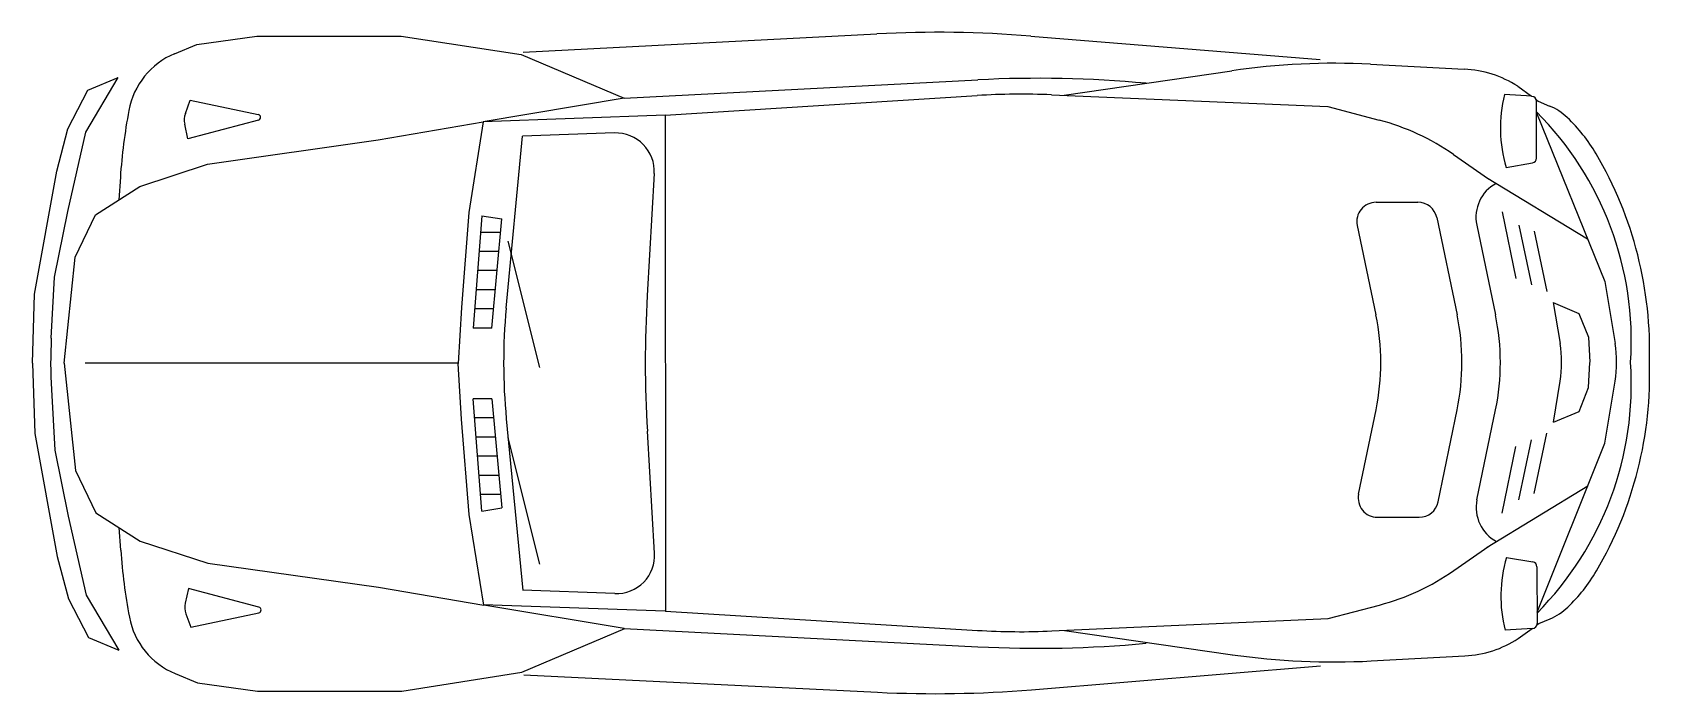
# Model space of a CAD drawing. Extents: x 21.74 to 25.96, y 24.13 to 25.85.
import ezdxf

# ---------------------------------------------------------------- set-up
doc = ezdxf.new("R2010")
doc.units = 0
doc.header["$MEASUREMENT"] = 0
doc.layers.get('0').update_dxf_attribs({"linetype": 'CONTINUOUS'})

msp = doc.modelspace()

# ---------------------------------------------------------------- linework, layer by layer
for p, q in [((23.0199, 25.8033), (23.942, 25.8507)), ((22.1111, 25.7988), (22.169, 25.8231)), ((22.169, 25.8231), (22.3257, 25.845)), ((22.3257, 25.845), (22.702, 25.845)), ((22.702, 25.845), (23.0148, 25.7967)), ((24.3433, 25.8449), (25.0973, 25.7842)), ((23.0148, 25.7967), (23.2831, 25.6832)), ((25.229, 25.7715), (25.4732, 25.7587)), ((21.8796, 25.5939), (21.9639, 25.7371)), ((21.885, 25.704), (21.9639, 25.7371)), ((23.2831, 25.6832), (24.2052, 25.7307)), ((24.4301, 25.6903), (24.8672, 25.7545)), ((21.8331, 25.6028), (21.885, 25.704)), ((23.2831, 25.6832), (22.9159, 25.621)), ((23.3897, 25.6382), (24.2033, 25.6897)), ((24.397, 25.6917), (25.1173, 25.6608)), ((25.6128, 25.7141), (25.6487, 25.6877)), ((25.6613, 25.6784), (25.666, 25.675)), ((23.3897, 25.6382), (22.9159, 25.621)), ((23.3897, 25.6382), (23.391, 24.3439)), ((25.1173, 25.6608), (25.2513, 25.6256)), ((25.6617, 25.6449), (25.8397, 25.2042)), ((25.666, 25.675), (25.6959, 25.6624)), ((21.8042, 25.4927), (21.8331, 25.6028)), ((21.8331, 25.387), (21.8796, 25.5939)), ((25.4452, 25.5358), (25.5362, 25.4722)), ((21.746, 25.1715), (21.8042, 25.4927)), ((21.9697, 25.4765), (21.9656, 25.4173)), ((25.5316, 25.4755), (25.7947, 25.3158)), ((21.7983, 25.2155), (21.8331, 25.387)), ((25.5058, 25.3518), (25.5547, 25.117)), ((21.7897, 25.0569), (21.7983, 25.2155)), ((25.8397, 25.2042), (25.8664, 25.0428)), ((21.7403, 24.991), (21.746, 25.1715)), ((21.7899, 24.9223), (21.7988, 24.7638)), ((25.8401, 24.7825), (25.8665, 24.9439)), ((25.5065, 24.6345), (25.555, 24.8695)), ((21.7988, 24.7638), (21.8339, 24.5923)), ((25.663, 24.3415), (25.8401, 24.7825)), ((25.5326, 24.5108), (25.7954, 24.6711)), ((21.8339, 24.5923), (21.8808, 24.3855)), ((21.9706, 24.5031), (21.9665, 24.5623)), ((25.4462, 24.4503), (25.5372, 24.514)), ((21.8808, 24.3855), (21.9654, 24.2424)), ((23.3897, 24.3438), (22.9159, 24.3609)), ((23.2831, 24.2987), (22.9171, 24.3601)), ((23.391, 24.3439), (24.2046, 24.2939)), ((25.1186, 24.3246), (25.2525, 24.3601)), ((23.0164, 24.1846), (23.2846, 24.2986)), ((23.2831, 24.2987), (24.2052, 24.2513)), ((24.3984, 24.2923), (25.1186, 24.3246)), ((24.4315, 24.2938), (24.8687, 24.2304)), ((25.6142, 24.2724), (25.65, 24.2988)), ((25.6626, 24.3081), (25.6673, 24.3116)), ((25.6673, 24.3116), (25.6972, 24.3242)), ((25.2306, 24.2142), (25.4747, 24.2274)), ((22.1127, 24.181), (22.1706, 24.1569)), ((22.7037, 24.1356), (23.0164, 24.1846)), ((23.0215, 24.178), (23.9437, 24.1324)), ((24.345, 24.139), (25.0988, 24.2012)), ((22.1706, 24.1569), (22.3274, 24.1352)), ((22.3274, 24.1352), (22.7037, 24.1356))]:
    msp.add_line(p, q)
at = {"color": 9}
for p, q in [((25.6498, 25.6877), (25.5783, 25.6922)), ((22.1393, 25.6432), (22.1519, 25.6776)), ((22.1519, 25.6776), (22.3292, 25.6403)), ((25.6617, 25.5265), (25.6617, 25.675)), ((22.146, 25.5764), (22.1374, 25.6147)), ((22.3296, 25.6254), (22.146, 25.5764)), ((22.9756, 25.135), (23.0178, 25.5834)), ((23.258, 25.5921), (23.0178, 25.5834)), ((25.5824, 25.5023), (25.6512, 25.5139)), ((23.3614, 25.4864), (23.3432, 25.1681)), ((25.2432, 25.4111), (25.3525, 25.4111)), ((25.5719, 25.3864), (25.6081, 25.2126)), ((22.9124, 25.376), (22.8897, 25.0827)), ((22.9124, 25.376), (22.9646, 25.3676)), ((22.9377, 25.0827), (22.9646, 25.3676)), ((25.1943, 25.3509), (25.243, 25.117)), ((25.4015, 25.3713), (25.4544, 25.117)), ((25.6158, 25.3518), (25.6483, 25.1954)), ((22.9613, 25.3327), (22.909, 25.3327)), ((22.9797, 25.3097), (23.0622, 24.9799)), ((25.6558, 25.3355), (25.6886, 25.1783)), ((22.9566, 25.2827), (22.9052, 25.2827)), ((22.9519, 25.2327), (22.9013, 25.2327)), ((22.9471, 25.1827), (22.8974, 25.1827)), ((22.9424, 25.1327), (22.8936, 25.1327)), ((25.7054, 25.1498), (25.7231, 25.0428)), ((25.7054, 25.1498), (25.7723, 25.1213)), ((25.7723, 25.1213), (25.7968, 25.0592)), ((22.9377, 25.0827), (22.8897, 25.0827)), ((25.7968, 25.0592), (25.8007, 24.9937)), ((22.8504, 24.991), (21.8776, 24.991)), ((25.7969, 24.9277), (25.8007, 24.9932)), ((25.7057, 24.8369), (25.7232, 24.9439)), ((25.7726, 24.8655), (25.7969, 24.9277)), ((22.9377, 24.8983), (22.8897, 24.8983)), ((22.9124, 24.605), (22.8897, 24.8983)), ((22.9377, 24.8983), (22.9646, 24.6133)), ((22.9424, 24.8483), (22.8936, 24.8483)), ((22.9759, 24.8463), (23.019, 24.3979)), ((25.1978, 24.6492), (25.2433, 24.8695)), ((25.4051, 24.629), (25.4547, 24.8695)), ((25.7057, 24.8369), (25.7726, 24.8655)), ((22.9471, 24.7983), (22.8974, 24.7983)), ((22.9797, 24.7968), (23.0622, 24.467)), ((23.3624, 24.4957), (23.3436, 24.8139)), ((25.6558, 24.651), (25.6886, 24.8082)), ((25.5719, 24.6001), (25.6081, 24.774)), ((25.6158, 24.6347), (25.6483, 24.7911)), ((22.9519, 24.7483), (22.9013, 24.7483)), ((22.9566, 24.6983), (22.9052, 24.6983)), ((22.9613, 24.6483), (22.909, 24.6483)), ((22.9124, 24.605), (22.9646, 24.6133)), ((25.2468, 24.5891), (25.3561, 24.5891)), ((25.5834, 24.4841), (25.6522, 24.4726)), ((25.6628, 24.4601), (25.6631, 24.3115)), ((22.1471, 24.4035), (22.1387, 24.3651)), ((22.3308, 24.3548), (22.1471, 24.4035)), ((23.259, 24.3898), (23.0178, 24.3985)), ((22.1406, 24.3367), (22.1532, 24.3023)), ((22.1532, 24.3023), (22.3305, 24.34)), ((25.6512, 24.2988), (25.5797, 24.2941))]:
    msp.add_line(p, q, dxfattribs=at)
for points in [[(21.8234, 24.991), (21.8519, 25.2678), (21.9051, 25.3784), (22.0206, 25.4526), (22.1971, 25.5105), (22.6418, 25.5738), (22.9159, 25.621), (22.8781, 25.3844), (22.8589, 25.1362), (22.8504, 24.9905)], [(21.7402, 24.991), (21.7463, 24.8076), (21.8052, 24.4866), (21.8343, 24.3765), (21.8864, 24.2754), (21.9654, 24.2424)], [(21.8232, 24.991), (21.8524, 24.7115), (21.9059, 24.601), (22.0215, 24.5271), (22.1981, 24.4695), (22.643, 24.4068), (22.9171, 24.3601), (22.8789, 24.5966), (22.8592, 24.8448), (22.8504, 24.9905)]]:
    msp.add_lwpolyline(points)
for centre, radius, start, end in [((24.0986, 22.8068), 3.048, 85.3952, 92.9452), ((22.1884, 25.6144), 0.2, 112.7478, 169.4663), ((25.1333, 23.9452), 1.8288, 86.9998, 98.3676), ((24.3619, 22.6867), 3.048, 84.6964, 92.9452), ((25.4592, 25.4746), 0.2844, 57.3299, 87.1824), ((24.3188, 23.8645), 1.8288, 87.5491, 93.6237), ((23.4901, 25.3723), 1.524, 169.4663, 176.0811), ((25.0614, 25.0492), 0.8474, 356.2451, 44.8959), ((25.6368, 25.5219), 0.1524, 46.3836, 67.2014), ((25.0961, 25.0361), 0.6096, 55.07, 75.2551), ((25.4415, 25.3169), 0.4355, 30.4577, 46.3836), ((24.9448, 25.0248), 1.0118, 358.0694, 30.4577), ((25.6037, 25.3722), 0.1, 118.178, 191.7694), ((24.9579, 24.9927), 0.6096, 348.3436, 11.7694), ((23.0071, 24.9908), 1.2192, 176.8942, 183.2188), ((25.5657, 24.9931), 0.3048, 350.7246, 9.3883), ((25.0615, 24.9361), 0.8474, 315.2171, 3.8679), ((24.9448, 24.9603), 1.0118, 329.6553, 2.0435), ((25.6044, 24.6143), 0.1, 168.3436, 242.009), ((23.4909, 24.6102), 1.524, 184.0319, 190.6466), ((25.0962, 24.9493), 0.6096, 284.8579, 305.0429), ((25.4421, 24.6692), 0.4355, 313.7293, 329.6553), ((25.6379, 24.4646), 0.1524, 292.9116, 313.7293), ((22.1897, 24.3656), 0.2, 190.6466, 247.3652), ((24.3166, 26.1193), 1.8288, 266.4893, 272.5638), ((24.3619, 27.2952), 3.048, 267.0548, 275.3036), ((25.4602, 24.5115), 0.2844, 272.9306, 302.783), ((25.1312, 26.0403), 1.8288, 261.7454, 273.1132), ((24.0943, 27.1767), 3.048, 267.1678, 274.7177)]:
    msp.add_arc(centre, radius, start, end)
for centre, radius, start, end in [((25.9316, 25.6048), 0.364, 166.0961, 196.3535), ((25.649, 25.675), 0.0127, 0, 86.3304), ((22.187, 25.6258), 0.0508, 159.9787, 192.5384), ((22.3276, 25.6328), 0.00762, 284.96, 78.1125), ((23.2616, 25.4921), 0.1, 356.7256, 92.0722), ((25.649, 25.5265), 0.0127, 279.6077, 360), ((25.2432, 25.3611), 0.05, 90, 191.7694), ((25.3525, 25.3611), 0.05, 11.7694, 90), ((24.4929, 24.9921), 1.524, 174.6214, 185.4916), ((26.3862, 24.994), 3.048, 176.7256, 183.3874), ((24.6462, 24.9927), 0.6096, 348.3436, 11.7694), ((24.8577, 24.9927), 0.6096, 348.3436, 11.7694), ((25.4224, 24.9931), 0.3048, 350.7246, 9.3883), ((25.2468, 24.6391), 0.05, 168.3436, 270), ((25.3561, 24.6391), 0.05, 270, 348.3436), ((23.2626, 24.4898), 0.1, 267.9278, 3.3874), ((25.9328, 24.3823), 0.364, 163.7595, 194.0169), ((25.6501, 24.46), 0.0127, 0.113, 80.5053), ((22.1883, 24.3542), 0.0508, 167.5746, 200.1342), ((22.3289, 24.3474), 0.00762, 282.0005, 75.153), ((25.6504, 24.3115), 0.0127, 273.7825, 0.113)]:
    msp.add_arc(centre, radius, start, end, dxfattribs=at)

doc.saveas('drawing.dxf')
